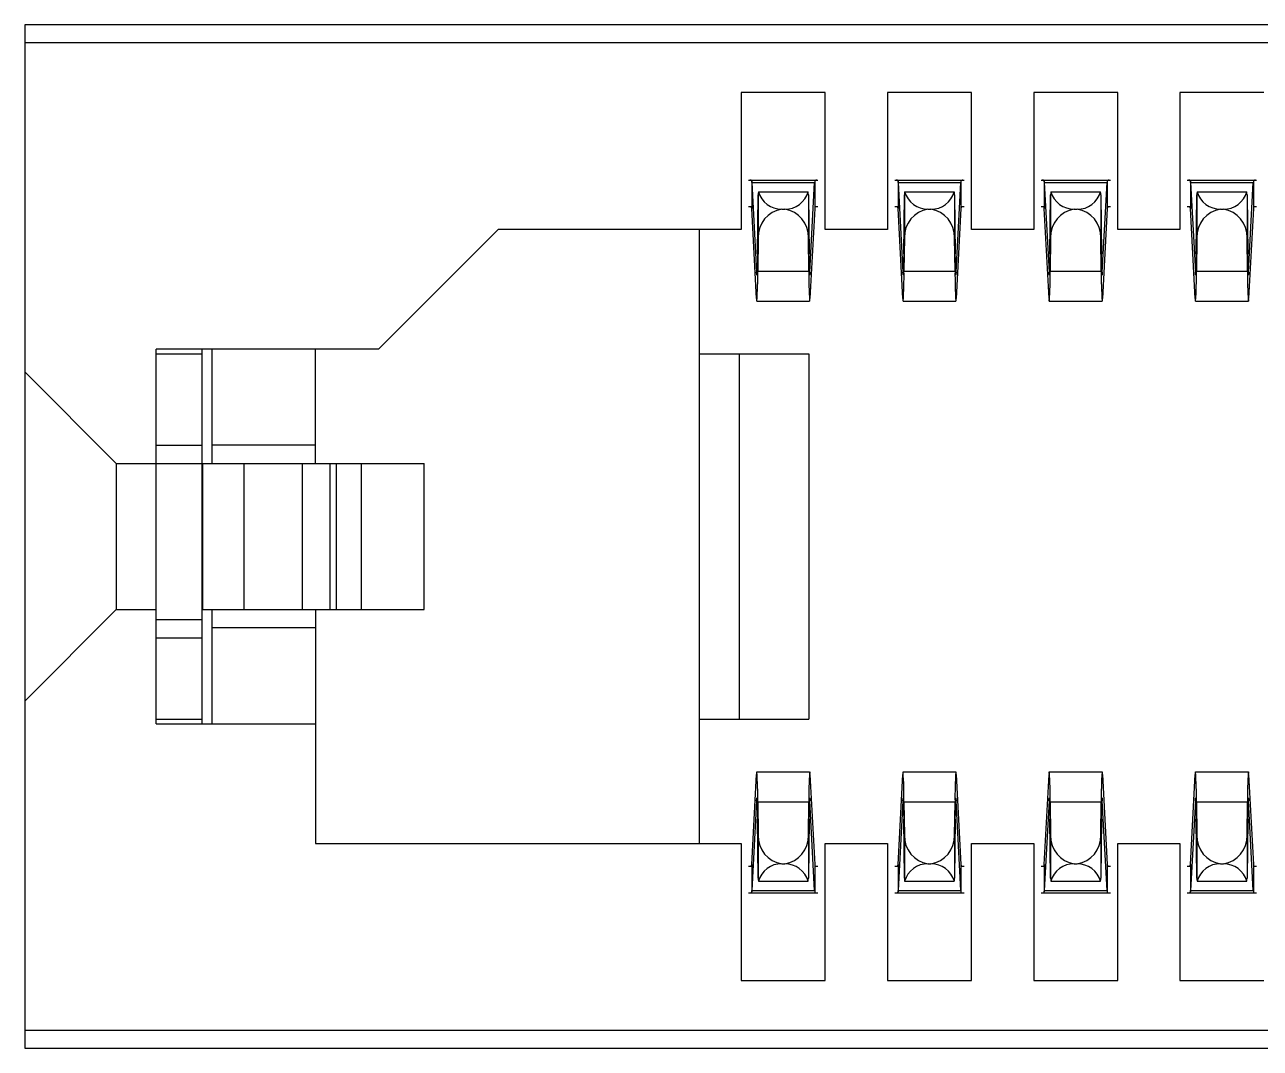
# Model space of a CAD drawing. Header units: millimetres. Extents: x -29 to 45, y -58 to 43.
# Drawn here: x -13.75 to -6.99, y -17.04 to -11.44 of the extents above; entities that cross this region are included whole.
import ezdxf

# ---------------------------------------------------------------- set-up
doc = ezdxf.new("R2010")
doc.units = ezdxf.units.MM

msp = doc.modelspace()

# ---------------------------------------------------------------- linework, layer by layer
at = {"color": 7, "linetype": 'Continuous', "lineweight": 25}
for p, q in [((-13.75, -11.44), (-13.75, -17.04)), ((12.2, -11.44), (-13.75, -11.44)), ((12.3, -11.54), (-13.75, -11.54)), ((-9.37, -11.81), (-9.83, -11.81)), ((-9.83, -11.81), (-9.83, -12.56)), ((-9.37, -12.56), (-9.37, -11.81)), ((-9.03, -11.81), (-9.03, -12.56)), ((-8.57, -11.81), (-9.03, -11.81)), ((-8.57, -12.56), (-8.57, -11.81)), ((-8.23, -11.81), (-8.23, -12.56)), ((-7.77, -11.81), (-8.23, -11.81)), ((-7.77, -12.56), (-7.77, -11.81)), ((-7.43, -11.81), (-7.43, -12.56)), ((-6.97, -11.81), (-7.43, -11.81)), ((-9.7896, -12.29), (-9.4104, -12.29)), ((-9.7722, -12.2962), (-9.7722, -12.4452)), ((-9.4278, -12.2962), (-9.4278, -12.4452)), ((-8.9896, -12.29), (-8.6104, -12.29)), ((-8.9722, -12.2962), (-8.9722, -12.4452)), ((-8.6278, -12.2962), (-8.6278, -12.4452)), ((-8.1896, -12.29), (-7.8104, -12.29)), ((-8.1722, -12.2962), (-8.1722, -12.4452)), ((-7.8278, -12.2962), (-7.8278, -12.4452)), ((-7.3896, -12.29), (-7.0104, -12.29)), ((-7.3722, -12.2962), (-7.3722, -12.4452)), ((-7.0278, -12.2962), (-7.0278, -12.4452)), ((-9.7717, -12.304), (-9.7455, -12.793)), ((-9.7717, -12.304), (-9.4283, -12.304)), ((-9.7412, -12.693), (-9.7375, -12.3702)), ((-9.7375, -12.3702), (-9.7375, -12.6049)), ((-9.7359, -12.354), (-9.4641, -12.354)), ((-9.4625, -12.3702), (-9.4625, -12.6049)), ((-9.4625, -12.3702), (-9.4588, -12.693)), ((-9.4545, -12.793), (-9.4283, -12.304)), ((-8.9717, -12.304), (-8.9455, -12.793)), ((-8.9717, -12.304), (-8.6283, -12.304)), ((-8.9412, -12.693), (-8.9375, -12.3702)), ((-8.9375, -12.3702), (-8.9375, -12.6049)), ((-8.9359, -12.354), (-8.6641, -12.354)), ((-8.6625, -12.3702), (-8.6625, -12.6049)), ((-8.6625, -12.3702), (-8.6588, -12.693)), ((-8.6545, -12.793), (-8.6283, -12.304)), ((-8.1717, -12.304), (-8.1455, -12.793)), ((-8.1717, -12.304), (-7.8283, -12.304)), ((-8.1412, -12.693), (-8.1375, -12.3702)), ((-8.1375, -12.3702), (-8.1375, -12.6049)), ((-8.1359, -12.354), (-7.8641, -12.354)), ((-7.8625, -12.3702), (-7.8625, -12.6049)), ((-7.8625, -12.3702), (-7.8588, -12.693)), ((-7.8545, -12.793), (-7.8283, -12.304)), ((-7.3717, -12.304), (-7.3455, -12.793)), ((-7.3717, -12.304), (-7.0283, -12.304)), ((-7.3412, -12.693), (-7.3375, -12.3702)), ((-7.3375, -12.3702), (-7.3375, -12.6049)), ((-7.3359, -12.354), (-7.0641, -12.354)), ((-7.0625, -12.3702), (-7.0625, -12.6049)), ((-7.0625, -12.3702), (-7.0588, -12.693)), ((-7.0545, -12.793), (-7.0283, -12.304)), ((-9.7896, -12.435), (-9.7751, -12.435)), ((-9.4249, -12.435), (-9.4104, -12.435)), ((-8.9896, -12.435), (-8.9751, -12.435)), ((-8.6249, -12.435), (-8.6104, -12.435)), ((-8.1896, -12.435), (-8.1751, -12.435)), ((-7.8249, -12.435), (-7.8104, -12.435)), ((-7.3896, -12.435), (-7.3751, -12.435)), ((-7.0249, -12.435), (-7.0104, -12.435)), ((-9.746, -12.938), (-9.7722, -12.4452)), ((-9.6081, -12.449), (-9.5919, -12.449)), ((-9.4278, -12.4452), (-9.454, -12.938)), ((-8.946, -12.938), (-8.9722, -12.4452)), ((-8.8081, -12.449), (-8.7919, -12.449)), ((-8.6278, -12.4452), (-8.654, -12.938)), ((-8.146, -12.938), (-8.1722, -12.4452)), ((-8.0081, -12.449), (-7.9919, -12.449)), ((-7.8278, -12.4452), (-7.854, -12.938)), ((-7.346, -12.938), (-7.3722, -12.4452)), ((-7.2081, -12.449), (-7.1919, -12.449)), ((-7.0278, -12.4452), (-7.054, -12.938)), ((-11.16, -12.56), (-11.815, -13.215)), ((-9.83, -12.56), (-11.16, -12.56)), ((-10.06, -12.56), (-10.06, -15.92)), ((-9.03, -12.56), (-9.37, -12.56)), ((-8.23, -12.56), (-8.57, -12.56)), ((-7.43, -12.56), (-7.77, -12.56)), ((-9.7375, -12.6049), (-9.7396, -12.7881)), ((-9.4604, -12.7881), (-9.4625, -12.6049)), ((-8.9375, -12.6049), (-8.9396, -12.7881)), ((-8.6604, -12.7881), (-8.6625, -12.6049)), ((-8.1375, -12.6049), (-8.1396, -12.7881)), ((-7.8604, -12.7881), (-7.8625, -12.6049)), ((-7.3375, -12.6049), (-7.3396, -12.7881)), ((-7.0604, -12.7881), (-7.0625, -12.6049)), ((-9.7455, -12.793), (-9.7429, -12.793)), ((-9.7396, -12.7881), (-9.4604, -12.7881)), ((-9.4571, -12.793), (-9.4545, -12.793)), ((-8.9455, -12.793), (-8.9429, -12.793)), ((-8.9396, -12.7881), (-8.6604, -12.7881)), ((-8.6571, -12.793), (-8.6545, -12.793)), ((-8.1455, -12.793), (-8.1429, -12.793)), ((-8.1396, -12.7881), (-7.8604, -12.7881)), ((-7.8571, -12.793), (-7.8545, -12.793)), ((-7.3455, -12.793), (-7.3429, -12.793)), ((-7.3396, -12.7881), (-7.0604, -12.7881)), ((-7.0571, -12.793), (-7.0545, -12.793)), ((-9.7444, -12.952), (-9.4556, -12.952)), ((-8.9444, -12.952), (-8.6556, -12.952)), ((-8.1444, -12.952), (-7.8556, -12.952)), ((-7.3444, -12.952), (-7.0556, -12.952)), ((-11.815, -13.215), (-13.03, -13.215)), ((-13.03, -15.265), (-13.03, -13.215)), ((-13.03, -13.24), (-12.78, -13.24)), ((-12.78, -15.265), (-12.78, -13.215)), ((-12.725, -13.84), (-12.725, -13.215)), ((-12.16, -13.84), (-12.16, -13.215)), ((-10.06, -13.24), (-9.46, -13.24)), ((-9.8404, -13.24), (-9.8404, -15.24)), ((-9.46, -13.24), (-9.46, -15.24)), ((-13.25, -13.84), (-13.75, -13.34)), ((-13.03, -13.74), (-12.78, -13.74)), ((-12.16, -13.74), (-12.725, -13.74)), ((-13.25, -13.84), (-12.78, -13.84)), ((-13.25, -13.84), (-13.25, -14.64)), ((-12.778, -13.84), (-11.565, -13.84)), ((-12.778, -13.84), (-12.778, -14.64)), ((-12.552, -13.84), (-12.552, -14.64)), ((-12.232, -13.84), (-12.232, -14.64)), ((-12.08, -13.84), (-12.08, -14.64)), ((-12.046, -13.84), (-12.046, -14.64)), ((-11.91, -13.84), (-11.91, -14.64)), ((-11.565, -14.64), (-11.565, -13.84)), ((-13.75, -15.14), (-13.25, -14.64)), ((-13.25, -14.64), (-13.03, -14.64)), ((-12.778, -14.64), (-11.565, -14.64)), ((-12.725, -15.265), (-12.725, -14.64)), ((-12.16, -14.64), (-12.16, -15.92)), ((-13.03, -14.694), (-12.78, -14.694)), ((-13.03, -14.794), (-12.78, -14.794)), ((-12.16, -14.74), (-12.725, -14.74)), ((-13.03, -15.24), (-12.78, -15.24)), ((-13.03, -15.265), (-12.16, -15.265)), ((-10.06, -15.24), (-9.46, -15.24)), ((-9.7722, -16.0348), (-9.746, -15.542)), ((-9.7444, -15.528), (-9.4556, -15.528)), ((-9.454, -15.542), (-9.4278, -16.0348)), ((-8.9722, -16.0348), (-8.946, -15.542)), ((-8.9444, -15.528), (-8.6556, -15.528)), ((-8.654, -15.542), (-8.6278, -16.0348)), ((-8.1722, -16.0348), (-8.146, -15.542)), ((-8.1444, -15.528), (-7.8556, -15.528)), ((-7.854, -15.542), (-7.8278, -16.0348)), ((-7.3722, -16.0348), (-7.346, -15.542)), ((-7.3444, -15.528), (-7.0556, -15.528)), ((-7.054, -15.542), (-7.0278, -16.0348)), ((-9.7455, -15.687), (-9.7717, -16.176)), ((-9.7455, -15.687), (-9.7429, -15.687)), ((-9.7396, -15.6919), (-9.7375, -15.8751)), ((-9.7396, -15.6919), (-9.4604, -15.6919)), ((-9.4625, -15.8751), (-9.4604, -15.6919)), ((-9.4571, -15.687), (-9.4545, -15.687)), ((-9.4283, -16.176), (-9.4545, -15.687)), ((-8.9455, -15.687), (-8.9717, -16.176)), ((-8.9455, -15.687), (-8.9429, -15.687)), ((-8.9396, -15.6919), (-8.9375, -15.8751)), ((-8.9396, -15.6919), (-8.6604, -15.6919)), ((-8.6625, -15.8751), (-8.6604, -15.6919)), ((-8.6571, -15.687), (-8.6545, -15.687)), ((-8.6283, -16.176), (-8.6545, -15.687)), ((-8.1455, -15.687), (-8.1717, -16.176)), ((-8.1455, -15.687), (-8.1429, -15.687)), ((-8.1396, -15.6919), (-8.1375, -15.8751)), ((-8.1396, -15.6919), (-7.8604, -15.6919)), ((-7.8625, -15.8751), (-7.8604, -15.6919)), ((-7.8571, -15.687), (-7.8545, -15.687)), ((-7.8283, -16.176), (-7.8545, -15.687)), ((-7.3455, -15.687), (-7.3717, -16.176)), ((-7.3455, -15.687), (-7.3429, -15.687)), ((-7.3396, -15.6919), (-7.3375, -15.8751)), ((-7.3396, -15.6919), (-7.0604, -15.6919)), ((-7.0625, -15.8751), (-7.0604, -15.6919)), ((-7.0571, -15.687), (-7.0545, -15.687)), ((-7.0283, -16.176), (-7.0545, -15.687)), ((-9.7375, -16.1098), (-9.7412, -15.787)), ((-9.4588, -15.787), (-9.4625, -16.1098)), ((-8.9375, -16.1098), (-8.9412, -15.787)), ((-8.6588, -15.787), (-8.6625, -16.1098)), ((-8.1375, -16.1098), (-8.1412, -15.787)), ((-7.8588, -15.787), (-7.8625, -16.1098)), ((-7.3375, -16.1098), (-7.3412, -15.787)), ((-7.0588, -15.787), (-7.0625, -16.1098)), ((-9.7375, -15.8751), (-9.7375, -16.1098)), ((-9.4625, -15.8751), (-9.4625, -16.1098)), ((-8.9375, -15.8751), (-8.9375, -16.1098)), ((-8.6625, -15.8751), (-8.6625, -16.1098)), ((-8.1375, -15.8751), (-8.1375, -16.1098)), ((-7.8625, -15.8751), (-7.8625, -16.1098)), ((-7.3375, -15.8751), (-7.3375, -16.1098)), ((-7.0625, -15.8751), (-7.0625, -16.1098)), ((-12.16, -15.92), (-9.83, -15.92)), ((-9.83, -15.92), (-9.83, -16.67)), ((-9.37, -16.67), (-9.37, -15.92)), ((-9.37, -15.92), (-9.03, -15.92)), ((-9.03, -15.92), (-9.03, -16.67)), ((-8.57, -16.67), (-8.57, -15.92)), ((-8.57, -15.92), (-8.23, -15.92)), ((-8.23, -15.92), (-8.23, -16.67)), ((-7.77, -15.92), (-7.43, -15.92)), ((-7.77, -16.67), (-7.77, -15.92)), ((-7.43, -15.92), (-7.43, -16.67)), ((-9.7751, -16.045), (-9.7896, -16.045)), ((-9.7722, -16.0348), (-9.7722, -16.1838)), ((-9.6081, -16.031), (-9.5919, -16.031)), ((-9.4278, -16.0348), (-9.4278, -16.1838)), ((-9.4104, -16.045), (-9.4249, -16.045)), ((-8.9751, -16.045), (-8.9896, -16.045)), ((-8.9722, -16.0348), (-8.9722, -16.1838)), ((-8.8081, -16.031), (-8.7919, -16.031)), ((-8.6278, -16.0348), (-8.6278, -16.1838)), ((-8.6104, -16.045), (-8.6249, -16.045)), ((-8.1751, -16.045), (-8.1896, -16.045)), ((-8.1722, -16.0348), (-8.1722, -16.1838)), ((-8.0081, -16.031), (-7.9919, -16.031)), ((-7.8278, -16.0348), (-7.8278, -16.1838)), ((-7.8104, -16.045), (-7.8249, -16.045)), ((-7.3751, -16.045), (-7.3896, -16.045)), ((-7.3722, -16.0348), (-7.3722, -16.1838)), ((-7.2081, -16.031), (-7.1919, -16.031)), ((-7.0278, -16.0348), (-7.0278, -16.1838)), ((-7.0104, -16.045), (-7.0249, -16.045)), ((-9.7359, -16.126), (-9.4641, -16.126)), ((-8.9359, -16.126), (-8.6641, -16.126)), ((-8.1359, -16.126), (-7.8641, -16.126)), ((-7.3359, -16.126), (-7.0641, -16.126)), ((-9.7896, -16.19), (-9.4104, -16.19)), ((-9.7717, -16.176), (-9.4283, -16.176)), ((-8.9896, -16.19), (-8.6104, -16.19)), ((-8.9717, -16.176), (-8.6283, -16.176)), ((-8.1896, -16.19), (-7.8104, -16.19)), ((-8.1717, -16.176), (-7.8283, -16.176)), ((-7.3896, -16.19), (-7.0104, -16.19)), ((-7.3717, -16.176), (-7.0283, -16.176)), ((-9.83, -16.67), (-9.37, -16.67)), ((-9.03, -16.67), (-8.57, -16.67)), ((-8.23, -16.67), (-7.77, -16.67)), ((-7.43, -16.67), (-6.97, -16.67)), ((-13.75, -16.94), (13.75, -16.94)), ((-13.75, -17.04), (13.75, -17.04))]:
    msp.add_line(p, q, dxfattribs=at)
at = {"color": 7, "linetype": 'Continuous', "lineweight": 25, "flags": 128}
for points in [[(-9.7412, -12.693), (-9.7417, -12.7319), (-9.7422, -12.764), (-9.7428, -12.7883), (-9.7434, -12.8037), (-9.7441, -12.8097), (-9.7448, -12.8061), (-9.7455, -12.793)], [(-9.4545, -12.793), (-9.4552, -12.8061), (-9.4559, -12.8097), (-9.4566, -12.8037), (-9.4572, -12.7883), (-9.4578, -12.764), (-9.4583, -12.7319), (-9.4588, -12.693)], [(-8.9412, -12.693), (-8.9417, -12.7319), (-8.9422, -12.764), (-8.9428, -12.7883), (-8.9434, -12.8037), (-8.9441, -12.8097), (-8.9448, -12.8061), (-8.9455, -12.793)], [(-8.6545, -12.793), (-8.6552, -12.8061), (-8.6559, -12.8097), (-8.6566, -12.8037), (-8.6572, -12.7883), (-8.6578, -12.764), (-8.6583, -12.7319), (-8.6588, -12.693)], [(-8.1412, -12.693), (-8.1417, -12.7319), (-8.1422, -12.764), (-8.1428, -12.7883), (-8.1434, -12.8037), (-8.1441, -12.8097), (-8.1448, -12.8061), (-8.1455, -12.793)], [(-7.8545, -12.793), (-7.8552, -12.8061), (-7.8559, -12.8097), (-7.8566, -12.8037), (-7.8572, -12.7883), (-7.8578, -12.764), (-7.8583, -12.7319), (-7.8588, -12.693)], [(-7.3412, -12.693), (-7.3417, -12.7319), (-7.3422, -12.764), (-7.3428, -12.7883), (-7.3434, -12.8037), (-7.3441, -12.8097), (-7.3448, -12.8061), (-7.3455, -12.793)], [(-7.0545, -12.793), (-7.0552, -12.8061), (-7.0559, -12.8097), (-7.0566, -12.8037), (-7.0572, -12.7883), (-7.0578, -12.764), (-7.0583, -12.7319), (-7.0588, -12.693)], [(-9.7455, -15.687), (-9.7448, -15.6739), (-9.7441, -15.6703), (-9.7434, -15.6763), (-9.7428, -15.6917), (-9.7422, -15.716), (-9.7417, -15.7481), (-9.7412, -15.787)], [(-9.4588, -15.787), (-9.4583, -15.7481), (-9.4578, -15.716), (-9.4572, -15.6917), (-9.4566, -15.6763), (-9.4559, -15.6703), (-9.4552, -15.6739), (-9.4545, -15.687)], [(-8.9455, -15.687), (-8.9448, -15.6739), (-8.9441, -15.6703), (-8.9434, -15.6763), (-8.9428, -15.6917), (-8.9422, -15.716), (-8.9417, -15.7481), (-8.9412, -15.787)], [(-8.6588, -15.787), (-8.6583, -15.7481), (-8.6578, -15.716), (-8.6572, -15.6917), (-8.6566, -15.6763), (-8.6559, -15.6703), (-8.6552, -15.6739), (-8.6545, -15.687)], [(-8.1455, -15.687), (-8.1448, -15.6739), (-8.1441, -15.6703), (-8.1434, -15.6763), (-8.1428, -15.6917), (-8.1422, -15.716), (-8.1417, -15.7481), (-8.1412, -15.787)], [(-7.8588, -15.787), (-7.8583, -15.7481), (-7.8578, -15.716), (-7.8572, -15.6917), (-7.8566, -15.6763), (-7.8559, -15.6703), (-7.8552, -15.6739), (-7.8545, -15.687)], [(-7.3455, -15.687), (-7.3448, -15.6739), (-7.3441, -15.6703), (-7.3434, -15.6763), (-7.3428, -15.6917), (-7.3422, -15.716), (-7.3417, -15.7481), (-7.3412, -15.787)], [(-7.0588, -15.787), (-7.0583, -15.7481), (-7.0578, -15.716), (-7.0572, -15.6917), (-7.0566, -15.6763), (-7.0559, -15.6703), (-7.0552, -15.6739), (-7.0545, -15.687)]]:
    msp.add_lwpolyline(points, dxfattribs=at)
at = {"color": 7, "linetype": 'Continuous', "lineweight": 25}
for centre, radius, start, end in [((-10.0639, -12.3188), 0.2926, 2.901, 4.43279), ((-9.1361, -12.3188), 0.2926, 175.56721, 177.099), ((-9.2639, -12.3188), 0.2926, 2.901, 4.43279), ((-8.3361, -12.3188), 0.2926, 175.56721, 177.099), ((-8.4639, -12.3188), 0.2926, 2.901, 4.43279), ((-7.5361, -12.3188), 0.2926, 175.56721, 177.099), ((-7.6639, -12.3188), 0.2926, 2.901, 4.43279), ((-6.7361, -12.3188), 0.2926, 175.56721, 177.099), ((-9.5385, -12.3811), 0.1993, 172.17078, 176.84435), ((-9.6087, -12.3162), 0.1328, 196.53104, 270.22231), ((-9.5887, -12.3198), 0.1292, 268.59197, 344.65469), ((-9.6615, -12.3811), 0.1993, 3.15565, 7.82922), ((-8.7385, -12.3811), 0.1993, 172.17078, 176.84435), ((-8.8087, -12.3162), 0.1328, 196.53104, 270.22231), ((-8.7887, -12.3198), 0.1292, 268.59197, 344.65469), ((-8.8615, -12.3811), 0.1993, 3.15565, 7.82922), ((-7.9385, -12.3811), 0.1993, 172.17078, 176.84435), ((-8.0087, -12.3162), 0.1328, 196.53104, 270.22231), ((-7.9887, -12.3198), 0.1292, 268.59197, 344.65469), ((-8.0615, -12.3811), 0.1993, 3.15565, 7.82922), ((-7.1385, -12.3811), 0.1993, 172.17078, 176.84435), ((-7.2087, -12.3162), 0.1328, 196.53104, 270.22231), ((-7.1887, -12.3198), 0.1292, 268.59197, 344.65469), ((-7.2615, -12.3811), 0.1993, 3.15565, 7.82922), ((-9.7966, -12.4468), 0.0245, 3.66815, 28.79072), ((-9.4034, -12.4468), 0.0245, 151.20928, 176.33185), ((-8.9966, -12.4468), 0.0245, 3.66815, 28.79072), ((-8.6034, -12.4468), 0.0245, 151.20928, 176.33185), ((-8.1966, -12.4468), 0.0245, 3.66815, 28.79072), ((-7.8034, -12.4468), 0.0245, 151.20928, 176.33185), ((-7.3966, -12.4468), 0.0245, 3.66815, 28.79072), ((-7.0034, -12.4468), 0.0245, 151.20928, 176.33185), ((-9.5829, -12.6016), 0.1546, 99.39617, 181.24139), ((-9.6171, -12.6016), 0.1546, 358.75861, 80.60383), ((-8.7829, -12.6016), 0.1546, 99.39617, 181.24139), ((-8.8171, -12.6016), 0.1546, 358.75861, 80.60383), ((-7.9829, -12.6016), 0.1546, 99.39617, 181.24139), ((-8.0171, -12.6016), 0.1546, 358.75861, 80.60383), ((-7.1829, -12.6016), 0.1546, 99.39617, 181.24139), ((-7.2171, -12.6016), 0.1546, 358.75861, 80.60383), ((-11.5429, -12.8169), 1.8035, 355.70433, 0.91633), ((-7.3444, -12.8077), 2.1161, 179.46883, 183.9105), ((-10.7429, -12.8169), 1.8035, 355.70433, 0.91633), ((-6.5444, -12.8077), 2.1161, 179.46883, 183.9105), ((-9.9429, -12.8169), 1.8035, 355.70433, 0.91633), ((-5.7444, -12.8077), 2.1161, 179.46883, 183.9105), ((-9.1429, -12.8169), 1.8035, 355.70433, 0.91633), ((-4.9444, -12.8077), 2.1161, 179.46883, 183.9105), ((-9.6986, -12.9398), 0.0475, 177.86927, 194.93838), ((-9.5014, -12.9398), 0.0475, 345.06162, 2.13073), ((-8.8986, -12.9398), 0.0475, 177.86927, 194.93838), ((-8.7014, -12.9398), 0.0475, 345.06162, 2.13073), ((-8.0986, -12.9398), 0.0475, 177.86927, 194.93838), ((-7.9014, -12.9398), 0.0475, 345.06162, 2.13073), ((-7.2986, -12.9398), 0.0475, 177.86927, 194.93838), ((-7.1014, -12.9398), 0.0475, 345.06162, 2.13073), ((-9.6986, -15.5402), 0.0475, 165.06162, 182.13073), ((-11.8556, -15.6723), 2.1161, 359.46883, 3.9105), ((-7.6571, -15.6631), 1.8035, 175.70433, 180.91633), ((-9.5014, -15.5402), 0.0475, 357.86927, 14.93838), ((-8.8986, -15.5402), 0.0475, 165.06162, 182.13073), ((-11.0556, -15.6723), 2.1161, 359.46883, 3.9105), ((-6.8571, -15.6631), 1.8035, 175.70433, 180.91633), ((-8.7014, -15.5402), 0.0475, 357.86927, 14.93838), ((-8.0986, -15.5402), 0.0475, 165.06162, 182.13073), ((-10.2556, -15.6723), 2.1161, 359.46883, 3.9105), ((-6.0571, -15.6631), 1.8035, 175.70433, 180.91633), ((-7.9014, -15.5402), 0.0475, 357.86927, 14.93838), ((-7.2986, -15.5402), 0.0475, 165.06162, 182.13073), ((-9.4556, -15.6723), 2.1161, 359.46883, 3.9105), ((-5.2571, -15.6631), 1.8035, 175.70433, 180.91633), ((-7.1014, -15.5402), 0.0475, 357.86927, 14.93838), ((-9.5829, -15.8784), 0.1546, 178.75861, 260.60383), ((-9.6171, -15.8784), 0.1546, 279.39617, 1.24139), ((-8.7829, -15.8784), 0.1546, 178.75861, 260.60383), ((-8.8171, -15.8784), 0.1546, 279.39617, 1.24139), ((-7.9829, -15.8784), 0.1546, 178.75861, 260.60383), ((-8.0171, -15.8784), 0.1546, 279.39617, 1.24139), ((-7.1829, -15.8784), 0.1546, 178.75861, 260.60383), ((-7.2171, -15.8784), 0.1546, 279.39617, 1.24139), ((-9.7966, -16.0332), 0.0245, 331.20928, 356.33185), ((-9.6113, -16.1602), 0.1292, 88.59197, 164.65469), ((-9.5913, -16.1638), 0.1328, 16.53104, 90.22231), ((-9.4034, -16.0332), 0.0245, 183.66815, 208.79072), ((-8.9966, -16.0332), 0.0245, 331.20928, 356.33185), ((-8.8113, -16.1602), 0.1292, 88.59197, 164.65469), ((-8.7913, -16.1638), 0.1328, 16.53104, 90.22231), ((-8.6034, -16.0332), 0.0245, 183.66815, 208.79072), ((-8.1966, -16.0332), 0.0245, 331.20928, 356.33185), ((-8.0113, -16.1602), 0.1292, 88.59197, 164.65469), ((-7.9913, -16.1638), 0.1328, 16.53104, 90.22231), ((-7.8034, -16.0332), 0.0245, 183.66815, 208.79072), ((-7.3966, -16.0332), 0.0245, 331.20928, 356.33185), ((-7.2113, -16.1602), 0.1292, 88.59197, 164.65469), ((-7.1913, -16.1638), 0.1328, 16.53104, 90.22231), ((-7.0034, -16.0332), 0.0245, 183.66815, 208.79072), ((-9.5385, -16.0989), 0.1993, 183.15565, 187.82922), ((-9.6615, -16.0989), 0.1993, 352.17078, 356.84435), ((-8.7385, -16.0989), 0.1993, 183.15565, 187.82922), ((-8.8615, -16.0989), 0.1993, 352.17078, 356.84435), ((-7.9385, -16.0989), 0.1993, 183.15565, 187.82922), ((-8.0615, -16.0989), 0.1993, 352.17078, 356.84435), ((-7.1385, -16.0989), 0.1993, 183.15565, 187.82922), ((-7.2615, -16.0989), 0.1993, 352.17078, 356.84435), ((-10.0639, -16.1612), 0.2926, 355.56721, 357.099), ((-9.1361, -16.1612), 0.2926, 182.901, 184.43279), ((-9.2639, -16.1612), 0.2926, 355.56721, 357.099), ((-8.3361, -16.1612), 0.2926, 182.901, 184.43279), ((-8.4639, -16.1612), 0.2926, 355.56721, 357.099), ((-7.5361, -16.1612), 0.2926, 182.901, 184.43279), ((-7.6639, -16.1612), 0.2926, 355.56721, 357.099), ((-6.7361, -16.1612), 0.2926, 182.901, 184.43279)]:
    msp.add_arc(centre, radius, start, end, dxfattribs=at)
for points, knots in [([(-9.7722, -12.2962), (-9.7729, -12.2941), (-9.7741, -12.2903), (-9.7802, -12.2901), (-9.7828, -12.29)], [0, 0, 0, 0, 0.559652, 1, 1, 1, 1]), ([(-9.4172, -12.29), (-9.4204, -12.2902), (-9.4263, -12.2906), (-9.4274, -12.2945), (-9.4278, -12.2962)], [0, 0, 0, 0, 0.559652, 1, 1, 1, 1]), ([(-8.9722, -12.2962), (-8.9729, -12.2941), (-8.9741, -12.2903), (-8.9802, -12.2901), (-8.9828, -12.29)], [0, 0, 0, 0, 0.5596521, 1, 1, 1, 1]), ([(-8.6172, -12.29), (-8.6204, -12.2902), (-8.6263, -12.2906), (-8.6274, -12.2945), (-8.6278, -12.2962)], [0, 0, 0, 0, 0.559652, 1, 1, 1, 1]), ([(-8.1722, -12.2962), (-8.1729, -12.2941), (-8.1741, -12.2903), (-8.1802, -12.2901), (-8.1828, -12.29)], [0, 0, 0, 0, 0.5596521, 1, 1, 1, 1]), ([(-7.8172, -12.29), (-7.8204, -12.2902), (-7.8263, -12.2906), (-7.8274, -12.2945), (-7.8278, -12.2962)], [0, 0, 0, 0, 0.559652, 1, 1, 1, 1]), ([(-7.3722, -12.2962), (-7.3729, -12.2941), (-7.3741, -12.2903), (-7.3802, -12.2901), (-7.3828, -12.29)], [0, 0, 0, 0, 0.559652, 1, 1, 1, 1]), ([(-7.0172, -12.29), (-7.0204, -12.2902), (-7.0263, -12.2906), (-7.0274, -12.2945), (-7.0278, -12.2962)], [0, 0, 0, 0, 0.559652, 1, 1, 1, 1]), ([(-9.7828, -16.19), (-9.7796, -16.1898), (-9.7737, -16.1894), (-9.7726, -16.1855), (-9.7722, -16.1838)], [0, 0, 0, 0, 0.559652, 1, 1, 1, 1]), ([(-9.4278, -16.1838), (-9.4271, -16.1859), (-9.4259, -16.1897), (-9.4198, -16.1899), (-9.4172, -16.19)], [0, 0, 0, 0, 0.559652, 1, 1, 1, 1]), ([(-8.9828, -16.19), (-8.9796, -16.1898), (-8.9737, -16.1894), (-8.9726, -16.1855), (-8.9722, -16.1838)], [0, 0, 0, 0, 0.559652, 1, 1, 1, 1]), ([(-8.6278, -16.1838), (-8.6271, -16.1859), (-8.6259, -16.1897), (-8.6198, -16.1899), (-8.6172, -16.19)], [0, 0, 0, 0, 0.559652, 1, 1, 1, 1]), ([(-8.1828, -16.19), (-8.1796, -16.1898), (-8.1737, -16.1894), (-8.1726, -16.1855), (-8.1722, -16.1838)], [0, 0, 0, 0, 0.559652, 1, 1, 1, 1]), ([(-7.8278, -16.1838), (-7.8271, -16.1859), (-7.8259, -16.1897), (-7.8198, -16.1899), (-7.8172, -16.19)], [0, 0, 0, 0, 0.559652, 1, 1, 1, 1]), ([(-7.3828, -16.19), (-7.3796, -16.1898), (-7.3737, -16.1894), (-7.3726, -16.1855), (-7.3722, -16.1838)], [0, 0, 0, 0, 0.559652, 1, 1, 1, 1]), ([(-7.0278, -16.1838), (-7.0271, -16.1859), (-7.0259, -16.1897), (-7.0198, -16.1899), (-7.0172, -16.19)], [0, 0, 0, 0, 0.559652, 1, 1, 1, 1])]:
    msp.add_open_spline(points, degree=3, knots=knots, dxfattribs=at)

doc.saveas('drawing.dxf')
